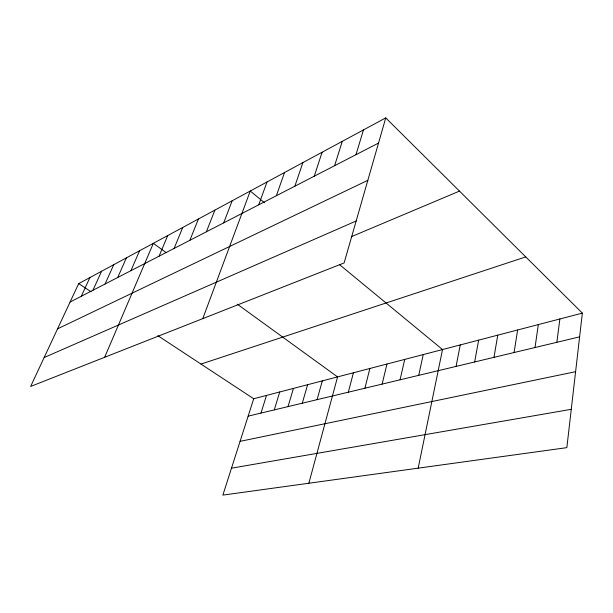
<?xml version="1.0" encoding="UTF-8"?>
<svg xmlns="http://www.w3.org/2000/svg" width="613" height="613" viewBox="0 0 613 613"><rect width="100%" height="100%" fill="white"/><g stroke="black" fill="none" stroke-linecap="round" stroke-linejoin="round"><path stroke-width="0.92" d="M582.35 313.113L566.849 447.651L222.871 495.105L253.713 398.756L582.35 313.113L385.753 117.895L78.686 283.612L30.65 386.443L344.123 262.931L385.753 117.895M556.849 342.307L559.884 318.967M535.026 347.525L538.329 324.584M514.085 352.536L517.633 329.978M493.978 357.341L497.756 335.158M474.654 361.969L478.638 340.138M456.072 366.413L460.24 344.935M418.181 468.163L442.525 349.548L339.487 264.594M418.725 375.348L423.238 354.575M400.059 379.807L404.726 359.402M382.137 384.098L386.949 364.03M364.919 388.213L369.854 368.49M348.36 392.174L353.41 372.773M308.868 483.243L337.579 376.903L237.3 304.186M317.074 399.661L322.323 380.872M302.293 403.193L307.619 384.703M288.033 406.611L293.428 388.404M355.992 154.683L363.463 129.925M274.272 409.898L279.735 391.975M260.985 413.078L266.502 395.423M334.591 165.709L342.276 141.358M314.239 176.199L322.101 152.246M294.861 186.191L302.876 162.621M276.379 195.716L284.532 172.521M258.747 204.803L267.007 181.977M202.788 318.614L250.257 191.018L264.494 202.757M223.699 222.864L232.151 200.788M206.382 231.791L214.895 210.098M189.869 240.296L198.443 218.979M174.123 248.418L182.735 227.454M159.073 256.173L167.717 235.561M104.654 357.279L153.35 243.315L166.223 252.648M130.921 270.685L139.595 250.74M117.734 277.482L126.401 257.858M105.084 283.995L113.75 264.686M92.946 290.255L101.597 271.245M81.284 296.263L89.919 277.551M70.081 302.04L378.527 143.074M57.553 328.852L367.831 180.322M44.159 357.532L356.153 221.009M351.234 236.741L459.482 191.103M200.987 364.068L525.747 256.908M248.142 416.15L579.614 336.859M240.074 441.36L575.599 371.693M231.492 468.186L571.27 409.315M78.686 283.612L91.107 291.78M157.825 335.671L253.713 398.756"/></g></svg>
